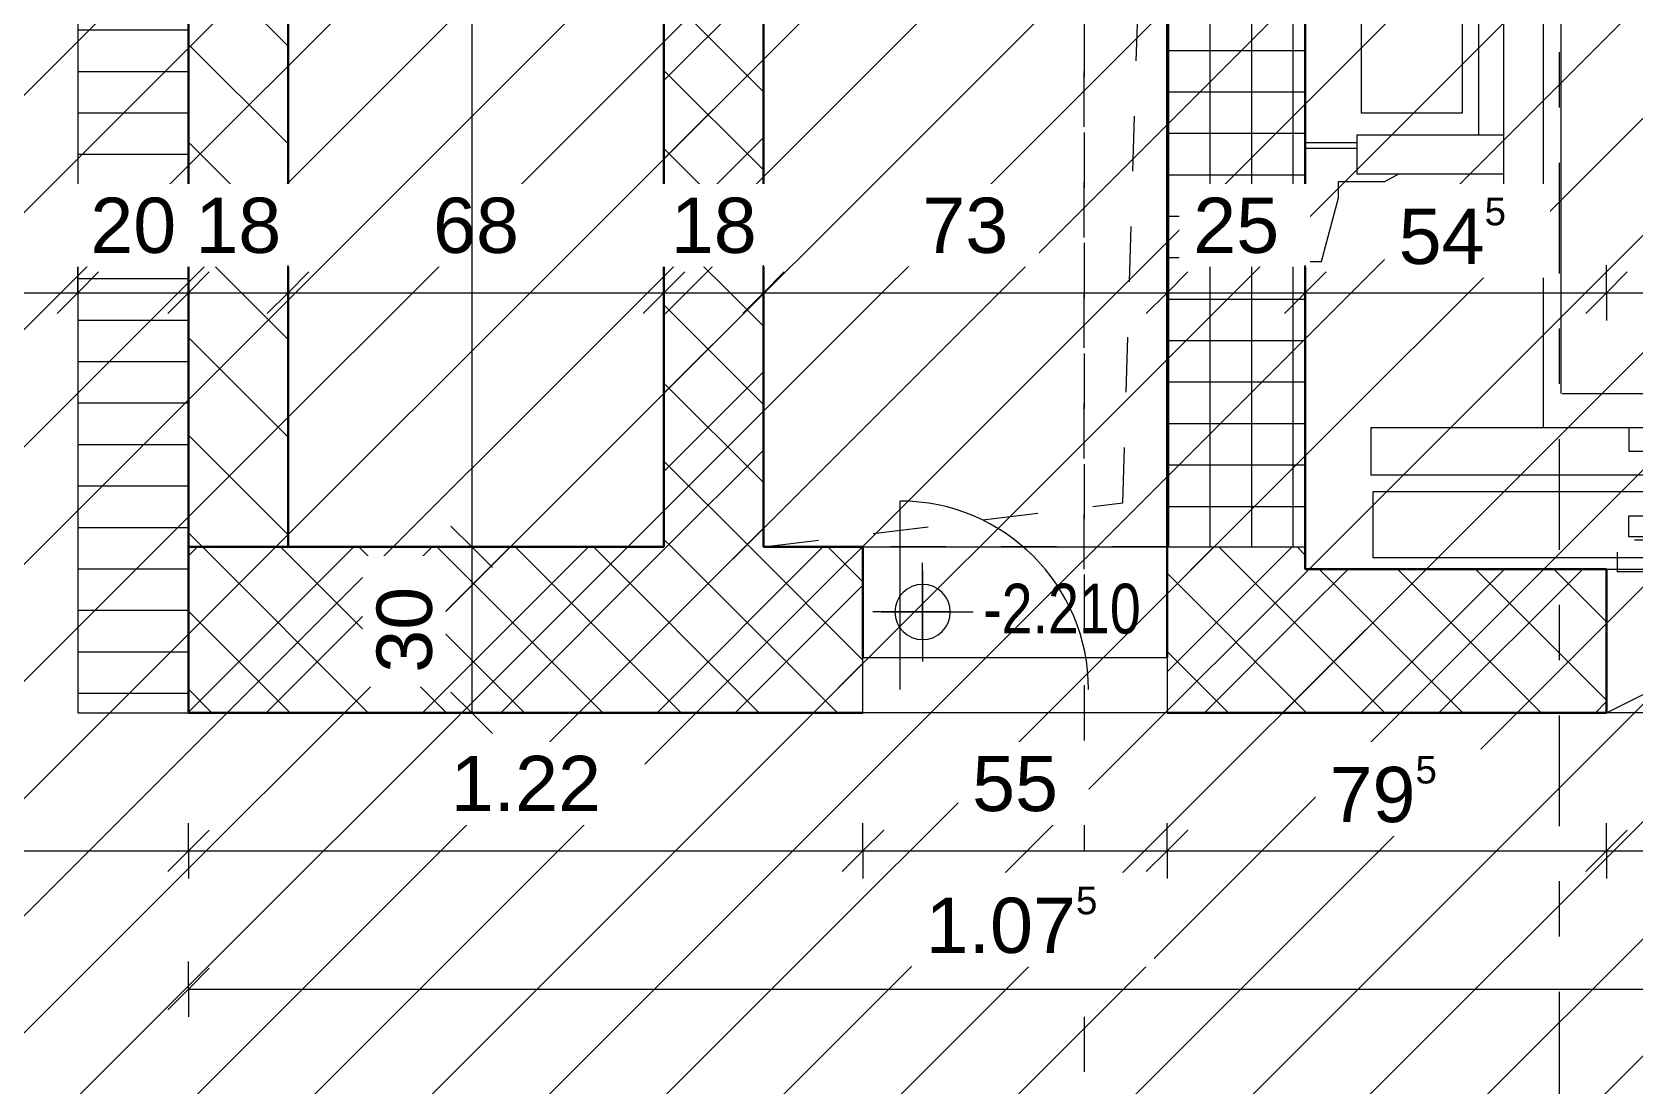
# Model space of a CAD drawing. Header units: metres. Extents: x -86 to 44, y -23 to 39.
# Drawn here: x -10.981 to -8.082, y 7.576 to 9.483 of the extents above; entities that cross this region are included whole.
import ezdxf

# ---------------------------------------------------------------- set-up
doc = ezdxf.new("R2010")
doc.units = ezdxf.units.M
for name, pattern in [('_Rasterlinie_', [0.375, 0.2, -0.05, 0.075, -0.05]), ('_Verdeckte Linien_', [0.15, 0.1, -0.05]), ('Strichpunkt - Fein', [0.2, 0.1, -0.05, 0, -0.05])]:
    doc.linetypes.add(name, pattern=pattern)
for name, color, linetype, lineweight in [('A-____-____-DIMS', 7, 'Continuous', 5), ('A-____-____-DIMS-50', 7, 'Continuous', 5), ('A-DETL-____-HDLN', 7, '_Verdeckte Linien_', 9), ('A-DETL-GENF-OTLN', 7, 'Continuous', 9), ('A-DOOR-____-OTLN', 7, 'Continuous', 9), ('A-FLOR-____-OTLN', 7, 'Continuous', 9), ('A-GENM-____-OTLN', 7, 'Continuous', 9), ('A-WALL-____-MCUT', 7, 'Continuous', 35), ('A-WALL-____-PATT', 7, 'Continuous', 35), ('G-____-____-DIMS', 7, 'Continuous', 5), ('I-WALL-____-OTLN', 7, 'Continuous', 9), ('S-GRID-____-OTLN', 7, 'Continuous', 5)]:
    doc.layers.add(name, color=color, linetype=linetype, lineweight=lineweight)
doc.styles.add('Arial_1', font='arial.ttf', dxfattribs={"height": 0.1})
doc.styles.add('Arial_4', font='arial.ttf', dxfattribs={"width": 0.8, "height": 0.09})
doc.dimstyles.new('Arial_2_00mm_fein', dxfattribs={"dimscale": 0.3048, "dimtxt": 0.102026, "dimasz": 0.246063, "dimexe": 0.164042, "dimexo": 0.0625, "dimgap": 0.123031, "dimtad": 1, "dimdec": 1, "dimlfac": 100, "dimrnd": 0.5, "dimdsep": 46, "dimtxsty": 'Arial_1', "dimblk1": 'OBLIQUE', "dimblk2": 'OBLIQUE', "dimsah": 1, "dimcen": 0.09, "dimazin": 0, "dimtfac": 1, "dimtdec": 4, "dimtix": 1, "dimtmove": 0, "dimatfit": 3, "dimfxl": 0.164042, "dimfxlon": 1, "dimtvp": 1, "dimtfill": 1, "dimtolj": 1, "dimtzin": 0, "dimarcsym": 2})
doc.dimstyles.new('Arial_2_00mm_fein_2', dxfattribs={"dimscale": 0.3048, "dimtxt": 0.102026, "dimasz": 0.246063, "dimexe": 0.164042, "dimexo": 0.0625, "dimgap": 0.123031, "dimtad": 1, "dimrnd": 0.005, "dimzin": 0, "dimdsep": 46, "dimtxsty": 'Arial_1', "dimblk1": 'OBLIQUE', "dimblk2": 'OBLIQUE', "dimsah": 1, "dimcen": 0.09, "dimazin": 0, "dimtfac": 1, "dimtdec": 4, "dimtix": 1, "dimtmove": 0, "dimatfit": 3, "dimfxl": 0.164042, "dimfxlon": 1, "dimtvp": 1, "dimtfill": 1, "dimtolj": 1, "dimtzin": 0, "dimarcsym": 2})
doc.dimstyles.new('SUB_Rohbau_fein', dxfattribs={"dimscale": 0.3048, "dimtxt": 0.102026, "dimasz": 0.246063, "dimexe": 0.164042, "dimexo": 0.0625, "dimgap": 0.123031, "dimtad": 1, "dimdec": 1, "dimlfac": 100, "dimrnd": 0.5, "dimdsep": 46, "dimtxsty": 'Arial_1', "dimblk1": 'OBLIQUE', "dimblk2": 'OBLIQUE', "dimsah": 1, "dimcen": 0.09, "dimazin": 0, "dimtfac": 1, "dimtdec": 4, "dimtix": 1, "dimtmove": 0, "dimatfit": 3, "dimfxl": 0.164042, "dimfxlon": 1, "dimtvp": 1, "dimtfill": 1, "dimtolj": 1, "dimtzin": 0, "dimarcsym": 2})
doc.dimstyles.new('SUB_Rohbau_fein_1', dxfattribs={"dimscale": 0.3048, "dimtxt": 0.102026, "dimasz": 0.246063, "dimexe": 0.164042, "dimexo": 0.0625, "dimgap": 0.123031, "dimtad": 1, "dimrnd": 0.005, "dimzin": 0, "dimdsep": 46, "dimtxsty": 'Arial_1', "dimblk1": 'OBLIQUE', "dimblk2": 'OBLIQUE', "dimsah": 1, "dimcen": 0.09, "dimazin": 0, "dimtfac": 1, "dimtdec": 4, "dimtix": 1, "dimtmove": 0, "dimatfit": 3, "dimfxl": 0.164042, "dimfxlon": 1, "dimtvp": 1, "dimtfill": 1, "dimtolj": 1, "dimtzin": 0, "dimarcsym": 2})
doc.dimstyles.new('SUB_Rohbau_fein_mit_Höhe_2', dxfattribs={"dimscale": 0.3048, "dimtxt": 0.102026, "dimasz": 0.246063, "dimexe": 0.164042, "dimexo": 0.0625, "dimgap": 0.123031, "dimtad": 1, "dimdec": 1, "dimlfac": 100, "dimrnd": 0.5, "dimdsep": 46, "dimtxsty": 'Arial_1', "dimblk1": 'OBLIQUE', "dimblk2": 'OBLIQUE', "dimsah": 1, "dimcen": 0.09, "dimazin": 0, "dimtfac": 1, "dimtdec": 4, "dimtix": 1, "dimtmove": 0, "dimatfit": 3, "dimfxl": 0.164042, "dimfxlon": 1, "dimtvp": 1, "dimtfill": 1, "dimtolj": 1, "dimtzin": 0, "dimarcsym": 2})
pattern_1 = [(45, (0, 0), (-0.0707107, 0.0707107), []), (135, (0, 0), (-0.0707107, -0.0707107), [])]

# ---------------------------------------------------------------- blocks, each defined once
blk = doc.blocks.new('Schindler_5500 - Schindler_5500_E30-43546236--01_UG_OK_FFB_AF')
at = {"layer": 'A-DOOR-____-OTLN'}
for p, q in [((-0.52, -0.13), (0, 0.13)), ((0, 0.13), (0.52, -0.13))]:
    blk.add_line(p, q, dxfattribs=at)
at = {"layer": 'A-GENM-____-OTLN'}
for p, q in [((-0.9465, 2.615), (-0.9465, 2.7005)), ((-0.9465, 2.7005), (0.5352, 2.7005)), ((-0.0228, 2.6624), (-0.0228, 2.6996)), ((0.4649, 2.6996), (0.4649, 2.6624)), ((0.5352, 0.3857), (0.5352, 2.7005)), ((-0.48, 2.6573), (0.0077, 2.6573)), ((-0.48, 2.615), (-0.48, 2.6573)), ((0.4649, 2.6624), (-0.0228, 2.6624)), ((0.0077, 2.6573), (0.0077, 2.615)), ((0.5335, 2.615), (-0.9465, 2.615)), ((-0.6349, 2.615), (-0.6349, 0.3857)), ((-0.452, 2.615), (-0.452, 2.5506)), ((0.4514, 2.5532), (0.4514, 2.615)), ((0.4996, 2.5532), (0.4514, 2.5532)), ((0.4996, 2.5532), (0.4996, 0.45)), ((-0.6027, 2.5506), (-0.452, 2.5506)), ((-0.6027, 2.5506), (-0.6027, 0.4475)), ((-1.0354, 2.3144), (-1.065, 2.3144)), ((-1.0049, 2.1993), (-1.0354, 2.3144)), ((-1.0049, 2.1696), (-1.0049, 2.1993)), ((-0.706, 2.1993), (-0.7839, 2.1993)), ((-0.706, 0.8014), (-0.706, 2.1993)), ((-0.9211, 2.1696), (-1.0049, 2.1696)), ((-0.9719, 2.1552), (-0.9719, 2.085)), ((-0.7069, 2.1552), (-0.9719, 2.1552)), ((-0.9211, 2.1696), (-0.8957, 2.1552)), ((-1.065, 2.1095), (-0.9719, 2.1095)), ((-1.065, 2.0993), (-0.9719, 2.0993)), ((-0.9719, 2.085), (-0.7069, 2.085)), ((-0.7517, 2.085), (-0.7517, 0.9157)), ((-0.7805, 2.0452), (-0.9642, 2.0452)), ((-0.9642, 2.0452), (-0.9642, 0.9555)), ((-0.7805, 0.9555), (-0.7805, 2.0452)), ((0.675, 1.6252), (0.6182, 1.6252)), ((0.6182, 1.6252), (0.6182, 1.3754)), ((0.5987, 1.5448), (0.6182, 1.5448)), ((0.5987, 1.5448), (0.5987, 1.5084)), ((0.5454, 1.5084), (0.5454, 1.4923)), ((0.5987, 1.5084), (0.5454, 1.5084)), ((0.5454, 1.4923), (0.5987, 1.4923)), ((0.5987, 1.4923), (0.5987, 1.4559)), ((0.5987, 1.4559), (0.6182, 1.4559)), ((0.6182, 1.3754), (0.675, 1.3754)), ((-0.9642, 0.9555), (-0.7805, 0.9555)), ((-0.9719, 0.9013), (-1.065, 0.9013)), ((-0.9719, 0.9157), (-0.7069, 0.9157)), ((-0.9719, 0.9157), (-0.9719, 0.8454)), ((-0.9719, 0.8912), (-1.065, 0.8912)), ((-0.9719, 0.8454), (-0.7069, 0.8454)), ((-0.9211, 0.831), (-0.8957, 0.8454)), ((-1.0049, 0.831), (-0.9211, 0.831)), ((-1.0049, 0.8014), (-1.0049, 0.831)), ((-1.0354, 0.6863), (-1.0049, 0.8014)), ((-0.7839, 0.8014), (-0.706, 0.8014)), ((-1.065, 0.6863), (-1.0354, 0.6863)), ((-0.6002, 0.4475), (-0.452, 0.4475)), ((-0.452, 0.4475), (-0.452, 0.384)), ((0.4996, 0.45), (0.4514, 0.45)), ((0.4514, 0.384), (0.4514, 0.45)), ((-0.9465, 0.3857), (-0.9465, 0.3002)), ((0.5335, 0.3857), (-0.9465, 0.3857)), ((-0.48, 0.3857), (-0.48, 0.3434)), ((0.0077, 0.3434), (0.0077, 0.3857)), ((0.5335, 0.3002), (0.5335, 0.3857)), ((-0.48, 0.3434), (0.0077, 0.3434)), ((-0.0228, 0.3383), (-0.0228, 0.301)), ((0.4649, 0.3383), (-0.0228, 0.3383)), ((0.4649, 0.301), (0.4649, 0.3383)), ((-0.9465, 0.3002), (0.5335, 0.3002)), ((-0.9422, 0.2705), (-0.0228, 0.2705)), ((-0.9422, 0.1503), (-0.9422, 0.2705)), ((-0.0228, 0.2705), (0.4649, 0.2705)), ((-0.0228, 0.2316), (-0.0228, 0.2705)), ((0.4649, 0.2705), (0.4649, 0.2316)), ((0.4717, 0.2705), (0.5995, 0.2705)), ((0.4717, 0.2206), (0.4717, 0.2705)), ((0.5995, 0.2705), (0.5995, 0.1503)), ((-0.48, 0.2265), (0.0077, 0.2265)), ((-0.48, 0.1884), (-0.48, 0.2265)), ((0.4649, 0.2316), (-0.0228, 0.2316)), ((0.0077, 0.2265), (0.0077, 0.1884)), ((0.4497, 0.2206), (0.4717, 0.2206)), ((0.4497, 0.1249), (0.4497, 0.2206)), ((0.0077, 0.1884), (-0.48, 0.1884)), ((-0.4503, 0.1825), (-0.4698, 0.1825)), ((-0.4503, 0.1825), (-0.4503, 0.1249)), ((0.5995, 0.1503), (-0.9422, 0.1503)), ((-0.5003, 0.1249), (-0.5003, 0.1605)), ((0.4996, 0.1605), (0.4996, 0.1249)), ((-0.4503, 0.1249), (-0.5003, 0.1249)), ((0.4996, 0.1249), (0.4497, 0.1249))]:
    blk.add_line(p, q, dxfattribs=at)
blk = doc.blocks.new('AM_Deckenöffnung rechteckig - DD-23741963--01_UG_OK_FFB_AF')
at = {"layer": 'A-GENM-____-OTLN', "linetype": '_Verdeckte Linien_'}
for p, q in [((0.365, 1.35), (-0.365, 1.35)), ((-0.365, 1.35), (-0.365, -1.35)), ((0.365, -1.35), (0.365, 1.35)), ((-0.365, -1.35), (0.365, -1.35))]:
    blk.add_line(p, q, dxfattribs=at)
blk = doc.blocks.new('AM_BD_DD_Symbol - DD-23741974--01_UG_OK_FFB_AF')
at = {"layer": 'A-DETL-GENF-OTLN', "linetype": 'Strichpunkt - Fein'}
for p, q in [((0, 2.7), (0.73, 2.7)), ((0, 2.7), (0, 0)), ((0.65, 0.08), (0.73, 2.7)), ((0.73, 2.7), (0.73, 0)), ((0, 0), (0.65, 0.08)), ((0.73, 0), (0, 0))]:
    blk.add_line(p, q, dxfattribs=at)
blk = doc.blocks.new('SO_Entrauchungsklappe - Entrauchungsklappe_550x1075-41972989--01_UG_OK_FFB_AF')
at = {"layer": 'A-DOOR-____-OTLN'}
for p, q in [((-0.083, -0.108), (-0.083, 0.233)), ((-0.15, -0.15), (-0.15, -0.05)), ((-0.15, -0.05), (0.4, -0.05)), ((0.4, -0.05), (0.4, -0.15)), ((0.4, -0.15), (-0.15, -0.15))]:
    blk.add_line(p, q, dxfattribs=at)
blk.add_arc((-0.083, -0.108), 0.341, 360, 90, dxfattribs=at)
blk = doc.blocks.new('DIMBLOCK643--01_UG_OK_FFB_AF')
at = {"layer": 'A-____-____-DIMS-50'}
for p, q in [((-12.308, 8.0016), (-12.308, 8.0516)), ((-12.308, 8.0016), (-12.2705, 8.0391)), ((-10.698, 8.0016), (-10.698, 8.0516)), ((-10.698, 8.0016), (-10.6605, 8.0391)), ((-12.308, 8.0016), (-12.3455, 7.9641)), ((-12.308, 8.0016), (-10.698, 8.0016)), ((-12.308, 8.0016), (-12.308, 7.9516)), ((-10.698, 8.0016), (-10.7355, 7.9641)), ((-10.698, 8.0016), (-10.698, 7.9516))]:
    blk.add_line(p, q, dxfattribs=at)
at = {"layer": 'A-____-____-DIMS-50', "color": 0, "insert": (-11.6387, 8.1736), "char_height": 0.1, "width": 0.325653, "attachment_point": 1, "line_spacing_factor": 0.941778, "style": 'Arial_1', "bg_fill": 3, "box_fill_scale": 1.25, "bg_fill_color": 256, "bg_fill_true_color": 13158600, "bg_fill_transparency": 0}
blk.add_mtext('1.61', dxfattribs=at)
blk = doc.blocks.new('_Oblique')
at = {"color": 0, "linetype": 'ByBlock', "lineweight": -2}
blk.add_line((-0.5, -0.5), (0.5, 0.5), dxfattribs=at)
blk = doc.blocks.new('DIMBLOCK644--01_UG_OK_FFB_AF')
at = {"layer": 'A-____-____-DIMS-50'}
for p, q in [((-10.698, 8.0016), (-10.698, 8.0516)), ((-10.698, 8.0016), (-10.6605, 8.0391)), ((-9.478, 8.0016), (-9.478, 8.0516)), ((-9.478, 8.0016), (-9.4405, 8.0391)), ((-10.698, 8.0016), (-10.7355, 7.9641)), ((-10.698, 8.0016), (-9.478, 8.0016)), ((-10.698, 8.0016), (-10.698, 7.9516)), ((-9.478, 8.0016), (-9.5155, 7.9641)), ((-9.478, 8.0016), (-9.478, 7.9516))]:
    blk.add_line(p, q, dxfattribs=at)
at = {"layer": 'A-____-____-DIMS-50', "color": 0, "insert": (-10.2237, 8.1736), "char_height": 0.1, "width": 0.325653, "attachment_point": 1, "line_spacing_factor": 0.941778, "style": 'Arial_1', "bg_fill": 3, "box_fill_scale": 1.25, "bg_fill_color": 256, "bg_fill_true_color": 13158600, "bg_fill_transparency": 0}
blk.add_mtext('1.22', dxfattribs=at)
blk = doc.blocks.new('DIMBLOCK645--01_UG_OK_FFB_AF')
at = {"layer": 'A-____-____-DIMS-50'}
for p, q in [((-9.478, 8.0016), (-9.478, 8.0516)), ((-9.478, 8.0016), (-9.4405, 8.0391)), ((-8.928, 8.0016), (-8.928, 8.0516)), ((-8.928, 8.0016), (-8.8905, 8.0391)), ((-9.478, 8.0016), (-9.5155, 7.9641)), ((-9.478, 8.0016), (-8.928, 8.0016)), ((-9.478, 8.0016), (-9.478, 7.9516)), ((-8.928, 8.0016), (-8.9655, 7.9641)), ((-8.928, 8.0016), (-8.928, 7.9516))]:
    blk.add_line(p, q, dxfattribs=at)
at = {"layer": 'A-____-____-DIMS-50', "color": 0, "insert": (-9.2806, 8.1736), "char_height": 0.1, "width": 0.186088, "attachment_point": 1, "line_spacing_factor": 0.941778, "style": 'Arial_1', "bg_fill": 3, "box_fill_scale": 1.25, "bg_fill_color": 256, "bg_fill_true_color": 13158600, "bg_fill_transparency": 0}
blk.add_mtext('55', dxfattribs=at)
blk = doc.blocks.new('DIMBLOCK646--01_UG_OK_FFB_AF')
at = {"layer": 'A-____-____-DIMS-50'}
for p, q in [((-8.928, 8.0016), (-8.928, 8.0516)), ((-8.928, 8.0016), (-8.8905, 8.0391)), ((-8.133, 8.0016), (-8.133, 8.0516)), ((-8.133, 8.0016), (-8.0955, 8.0391)), ((-8.928, 8.0016), (-8.9655, 7.9641)), ((-8.928, 8.0016), (-8.133, 8.0016)), ((-8.928, 8.0016), (-8.928, 7.9516)), ((-8.133, 8.0016), (-8.1705, 7.9641)), ((-8.133, 8.0016), (-8.133, 7.9516))]:
    blk.add_line(p, q, dxfattribs=at)
at = {"layer": 'A-____-____-DIMS-50', "color": 0, "insert": (-8.6341, 8.1736), "char_height": 0.1, "width": 0.248525, "attachment_point": 1, "line_spacing_factor": 0.941778, "style": 'Arial_1', "bg_fill": 3, "box_fill_scale": 1.25, "bg_fill_color": 256, "bg_fill_true_color": 13158600, "bg_fill_transparency": 0}
blk.add_mtext('79\\A2\\H0.5x;\\S5^  ;\\H2x;', dxfattribs=at)
blk = doc.blocks.new('DIMBLOCK647--01_UG_OK_FFB_AF')
at = {"layer": 'A-____-____-DIMS-50'}
for p, q in [((-8.133, 8.0016), (-8.133, 8.0516)), ((-8.133, 8.0016), (-8.0955, 8.0391)), ((-7.093, 8.0016), (-7.093, 8.0516)), ((-7.093, 8.0016), (-7.0555, 8.0391)), ((-8.133, 8.0016), (-8.1705, 7.9641)), ((-8.133, 8.0016), (-7.093, 8.0016)), ((-8.133, 8.0016), (-8.133, 7.9516)), ((-7.093, 8.0016), (-7.1305, 7.9641)), ((-7.093, 8.0016), (-7.093, 7.9516))]:
    blk.add_line(p, q, dxfattribs=at)
at = {"layer": 'A-____-____-DIMS-50', "color": 0, "insert": (-7.7487, 8.1736), "char_height": 0.1, "width": 0.325653, "attachment_point": 1, "line_spacing_factor": 0.941778, "style": 'Arial_1', "bg_fill": 3, "box_fill_scale": 1.25, "bg_fill_color": 256, "bg_fill_true_color": 13158600, "bg_fill_transparency": 0}
blk.add_mtext('1.04', dxfattribs=at)
blk = doc.blocks.new('DIMBLOCK651--01_UG_OK_FFB_AF')
at = {"layer": 'A-____-____-DIMS-50'}
for p, q in [((-10.698, 7.7516), (-10.698, 7.8016)), ((-4.128, 7.7516), (-4.128, 7.8016)), ((-10.698, 7.7516), (-10.6605, 7.7891)), ((-4.128, 7.7516), (-4.0905, 7.7891)), ((-10.698, 7.7516), (-10.7355, 7.7141)), ((-10.698, 7.7516), (-4.128, 7.7516)), ((-10.698, 7.7516), (-10.698, 7.7016)), ((-4.128, 7.7516), (-4.1655, 7.7141)), ((-4.128, 7.7516), (-4.128, 7.7016))]:
    blk.add_line(p, q, dxfattribs=at)
at = {"layer": 'A-____-____-DIMS-50', "color": 0, "insert": (-7.5487, 7.9236), "char_height": 0.1, "width": 0.325653, "attachment_point": 1, "line_spacing_factor": 0.941778, "style": 'Arial_1', "bg_fill": 3, "box_fill_scale": 1.25, "bg_fill_color": 256, "bg_fill_true_color": 13158600, "bg_fill_transparency": 0}
blk.add_mtext('6.57', dxfattribs=at)
blk = doc.blocks.new('DIMBLOCK657--01_UG_OK_FFB_AF')
at = {"layer": 'A-____-____-DIMS-50'}
for p, q in [((-12.308, 9.0116), (-12.308, 9.0616)), ((-12.308, 9.0116), (-12.2705, 9.0491)), ((-10.898, 9.0116), (-10.898, 9.0616)), ((-10.898, 9.0116), (-10.8605, 9.0491)), ((-12.308, 9.0116), (-12.3455, 8.9741)), ((-12.308, 9.0116), (-10.898, 9.0116)), ((-12.308, 9.0116), (-12.308, 8.9616)), ((-10.898, 9.0116), (-10.9355, 8.9741)), ((-10.898, 9.0116), (-10.898, 8.9616))]:
    blk.add_line(p, q, dxfattribs=at)
at = {"layer": 'A-____-____-DIMS-50', "color": 0, "insert": (-11.7387, 9.1836), "char_height": 0.1, "width": 0.325653, "attachment_point": 1, "line_spacing_factor": 0.941778, "style": 'Arial_1', "bg_fill": 3, "box_fill_scale": 1.25, "bg_fill_color": 256, "bg_fill_true_color": 13158600, "bg_fill_transparency": 0}
blk.add_mtext('1.41', dxfattribs=at)
blk = doc.blocks.new('DIMBLOCK658--01_UG_OK_FFB_AF')
at = {"layer": 'A-____-____-DIMS-50'}
for p, q in [((-10.898, 9.0116), (-10.898, 9.0616)), ((-10.898, 9.0116), (-10.8605, 9.0491)), ((-10.698, 9.0116), (-10.698, 9.0616)), ((-10.698, 9.0116), (-10.6605, 9.0491)), ((-10.898, 9.0116), (-10.9355, 8.9741)), ((-10.898, 9.0116), (-10.698, 9.0116)), ((-10.898, 9.0116), (-10.898, 8.9616)), ((-10.698, 9.0116), (-10.7355, 8.9741)), ((-10.698, 9.0116), (-10.698, 8.9616))]:
    blk.add_line(p, q, dxfattribs=at)
at = {"layer": 'A-____-____-DIMS-50', "color": 0, "insert": (-10.8756, 9.1836), "char_height": 0.1, "width": 0.186088, "attachment_point": 1, "line_spacing_factor": 0.941778, "style": 'Arial_1', "bg_fill": 3, "box_fill_scale": 1.25, "bg_fill_color": 256, "bg_fill_true_color": 13158600, "bg_fill_transparency": 0}
blk.add_mtext('20', dxfattribs=at)
blk = doc.blocks.new('DIMBLOCK659--01_UG_OK_FFB_AF')
at = {"layer": 'A-____-____-DIMS-50'}
for p, q in [((-10.698, 9.0116), (-10.698, 9.0616)), ((-10.698, 9.0116), (-10.6605, 9.0491)), ((-10.518, 9.0116), (-10.518, 9.0616)), ((-10.518, 9.0116), (-10.4805, 9.0491)), ((-10.698, 9.0116), (-10.7355, 8.9741)), ((-10.698, 9.0116), (-10.518, 9.0116)), ((-10.698, 9.0116), (-10.698, 8.9616)), ((-10.518, 9.0116), (-10.5555, 8.9741)), ((-10.518, 9.0116), (-10.518, 8.9616))]:
    blk.add_line(p, q, dxfattribs=at)
at = {"layer": 'A-____-____-DIMS-50', "color": 0, "insert": (-10.6856, 9.1836), "char_height": 0.1, "width": 0.186088, "attachment_point": 1, "line_spacing_factor": 0.941778, "style": 'Arial_1', "bg_fill": 3, "box_fill_scale": 1.25, "bg_fill_color": 256, "bg_fill_true_color": 13158600, "bg_fill_transparency": 0}
blk.add_mtext('18', dxfattribs=at)
blk = doc.blocks.new('DIMBLOCK673--01_UG_OK_FFB_AF')
at = {"layer": 'A-____-____-DIMS-50'}
for p, q in [((-10.518, 9.0116), (-10.518, 9.0616)), ((-10.518, 9.0116), (-10.4805, 9.0491)), ((-9.838, 9.0116), (-9.838, 9.0616)), ((-9.838, 9.0116), (-9.8005, 9.0491)), ((-10.518, 9.0116), (-10.5555, 8.9741)), ((-10.518, 9.0116), (-9.838, 9.0116)), ((-10.518, 9.0116), (-10.518, 8.9616)), ((-9.838, 9.0116), (-9.8755, 8.9741)), ((-9.838, 9.0116), (-9.838, 8.9616))]:
    blk.add_line(p, q, dxfattribs=at)
at = {"layer": 'A-____-____-DIMS-50', "color": 0, "insert": (-10.2556, 9.1836), "char_height": 0.1, "width": 0.186088, "attachment_point": 1, "line_spacing_factor": 0.941778, "style": 'Arial_1', "bg_fill": 3, "box_fill_scale": 1.25, "bg_fill_color": 256, "bg_fill_true_color": 13158600, "bg_fill_transparency": 0}
blk.add_mtext('68', dxfattribs=at)
blk = doc.blocks.new('DIMBLOCK674--01_UG_OK_FFB_AF')
at = {"layer": 'A-____-____-DIMS-50'}
for p, q in [((-9.838, 9.0116), (-9.838, 9.0616)), ((-9.838, 9.0116), (-9.8005, 9.0491)), ((-9.658, 9.0116), (-9.658, 9.0616)), ((-9.658, 9.0116), (-9.6205, 9.0491)), ((-9.838, 9.0116), (-9.8755, 8.9741)), ((-9.838, 9.0116), (-9.658, 9.0116)), ((-9.838, 9.0116), (-9.838, 8.9616)), ((-9.658, 9.0116), (-9.6955, 8.9741)), ((-9.658, 9.0116), (-9.658, 8.9616))]:
    blk.add_line(p, q, dxfattribs=at)
at = {"layer": 'A-____-____-DIMS-50', "color": 0, "insert": (-9.8256, 9.1836), "char_height": 0.1, "width": 0.186088, "attachment_point": 1, "line_spacing_factor": 0.941778, "style": 'Arial_1', "bg_fill": 3, "box_fill_scale": 1.25, "bg_fill_color": 256, "bg_fill_true_color": 13158600, "bg_fill_transparency": 0}
blk.add_mtext('18', dxfattribs=at)
blk = doc.blocks.new('DIMBLOCK675--01_UG_OK_FFB_AF')
at = {"layer": 'A-____-____-DIMS-50'}
for p, q in [((-9.658, 9.0116), (-9.658, 9.0616)), ((-9.658, 9.0116), (-9.6205, 9.0491)), ((-8.928, 9.0116), (-8.928, 9.0616)), ((-8.928, 9.0116), (-8.8905, 9.0491)), ((-9.658, 9.0116), (-9.6955, 8.9741)), ((-9.658, 9.0116), (-8.928, 9.0116)), ((-9.658, 9.0116), (-9.658, 8.9616)), ((-8.928, 9.0116), (-8.9655, 8.9741)), ((-8.928, 9.0116), (-8.928, 8.9616))]:
    blk.add_line(p, q, dxfattribs=at)
at = {"layer": 'A-____-____-DIMS-50', "color": 0, "insert": (-9.3706, 9.1836), "char_height": 0.1, "width": 0.186088, "attachment_point": 1, "line_spacing_factor": 0.941778, "style": 'Arial_1', "bg_fill": 3, "box_fill_scale": 1.25, "bg_fill_color": 256, "bg_fill_true_color": 13158600, "bg_fill_transparency": 0}
blk.add_mtext('73', dxfattribs=at)
blk = doc.blocks.new('DIMBLOCK676--01_UG_OK_FFB_AF')
at = {"layer": 'A-____-____-DIMS-50'}
for p, q in [((-8.928, 9.0116), (-8.928, 9.0616)), ((-8.928, 9.0116), (-8.8905, 9.0491)), ((-8.678, 9.0116), (-8.678, 9.0616)), ((-8.678, 9.0116), (-8.6405, 9.0491)), ((-8.928, 9.0116), (-8.9655, 8.9741)), ((-8.928, 9.0116), (-8.678, 9.0116)), ((-8.928, 9.0116), (-8.928, 8.9616)), ((-8.678, 9.0116), (-8.7155, 8.9741)), ((-8.678, 9.0116), (-8.678, 8.9616))]:
    blk.add_line(p, q, dxfattribs=at)
at = {"layer": 'A-____-____-DIMS-50', "color": 0, "insert": (-8.8806, 9.1836), "char_height": 0.1, "width": 0.186088, "attachment_point": 1, "line_spacing_factor": 0.941778, "style": 'Arial_1', "bg_fill": 3, "box_fill_scale": 1.25, "bg_fill_color": 256, "bg_fill_true_color": 13158600, "bg_fill_transparency": 0}
blk.add_mtext('25', dxfattribs=at)
blk = doc.blocks.new('DIMBLOCK677--01_UG_OK_FFB_AF')
at = {"layer": 'A-____-____-DIMS-50'}
for p, q in [((-8.678, 9.0116), (-8.678, 9.0616)), ((-8.678, 9.0116), (-8.6405, 9.0491)), ((-8.133, 9.0116), (-8.133, 9.0616)), ((-8.133, 9.0116), (-8.0955, 9.0491)), ((-8.678, 9.0116), (-8.7155, 8.9741)), ((-8.678, 9.0116), (-8.133, 9.0116)), ((-8.678, 9.0116), (-8.678, 8.9616)), ((-8.133, 9.0116), (-8.1705, 8.9741)), ((-8.133, 9.0116), (-8.133, 8.9616))]:
    blk.add_line(p, q, dxfattribs=at)
at = {"layer": 'A-____-____-DIMS-50', "color": 0, "insert": (-8.5091, 9.1836), "char_height": 0.1, "width": 0.248525, "attachment_point": 1, "line_spacing_factor": 0.941778, "style": 'Arial_1', "bg_fill": 3, "box_fill_scale": 1.25, "bg_fill_color": 256, "bg_fill_true_color": 13158600, "bg_fill_transparency": 0}
blk.add_mtext('54\\A2\\H0.5x;\\S5^  ;\\H2x;', dxfattribs=at)
blk = doc.blocks.new('DIMBLOCK678--01_UG_OK_FFB_AF')
at = {"layer": 'A-____-____-DIMS-50'}
for p, q in [((-8.133, 9.0116), (-8.133, 9.0616)), ((-8.133, 9.0116), (-8.0955, 9.0491)), ((-7.093, 9.0116), (-7.093, 9.0616)), ((-7.093, 9.0116), (-7.0555, 9.0491)), ((-8.133, 9.0116), (-8.1705, 8.9741)), ((-8.133, 9.0116), (-7.093, 9.0116)), ((-8.133, 9.0116), (-8.133, 8.9616)), ((-7.093, 9.0116), (-7.1305, 8.9741)), ((-7.093, 9.0116), (-7.093, 8.9616))]:
    blk.add_line(p, q, dxfattribs=at)
at = {"layer": 'A-____-____-DIMS-50', "color": 0, "char_height": 0.1, "width": 0.325653, "attachment_point": 1, "line_spacing_factor": 0.941778, "style": 'Arial_1', "bg_fill": 3, "box_fill_scale": 1.25, "bg_fill_color": 256, "bg_fill_true_color": 13158600, "bg_fill_transparency": 0}
for s, insert in [('1.04', (-7.7487, 9.1836)), ('2.17', (-7.7487, 8.9469))]:
    blk.add_mtext(s, dxfattribs=dict(at, insert=insert))
blk = doc.blocks.new('DIMBLOCK695--01_UG_OK_FFB_AF')
at = {"layer": 'A-____-____-DIMS-50'}
for p, q in [((-10.1857, 11.2516), (-10.2232, 11.2891)), ((-10.1857, 11.2516), (-10.2357, 11.2516)), ((-10.1857, 11.2516), (-10.1857, 8.5516)), ((-10.1857, 11.2516), (-10.1482, 11.2141)), ((-10.1857, 11.2516), (-10.1357, 11.2516)), ((-10.1857, 8.5516), (-10.2232, 8.5891)), ((-10.1857, 8.5516), (-10.2357, 8.5516)), ((-10.1857, 8.5516), (-10.1482, 8.5141)), ((-10.1857, 8.5516), (-10.1357, 8.5516))]:
    blk.add_line(p, q, dxfattribs=at)
at = {"layer": 'A-____-____-DIMS-50', "color": 0, "insert": (-10.3578, 9.7659), "char_height": 0.1, "width": 0.325653, "attachment_point": 1, "rotation": 90, "line_spacing_factor": 0.941778, "style": 'Arial_1', "bg_fill": 3, "box_fill_scale": 1.25, "bg_fill_color": 256, "bg_fill_true_color": 13158600, "bg_fill_transparency": 0}
blk.add_mtext('2.70', dxfattribs=at)
blk = doc.blocks.new('DIMBLOCK696--01_UG_OK_FFB_AF')
at = {"layer": 'A-____-____-DIMS-50'}
for p, q in [((-10.1857, 8.5516), (-10.2232, 8.5891)), ((-10.1857, 8.5516), (-10.2357, 8.5516)), ((-10.1857, 8.5516), (-10.1857, 8.2516)), ((-10.1857, 8.5516), (-10.1482, 8.5141)), ((-10.1857, 8.5516), (-10.1357, 8.5516)), ((-10.1857, 8.2516), (-10.2232, 8.2891)), ((-10.1857, 8.2516), (-10.2357, 8.2516)), ((-10.1857, 8.2516), (-10.1482, 8.2141)), ((-10.1857, 8.2516), (-10.1357, 8.2516))]:
    blk.add_line(p, q, dxfattribs=at)
at = {"layer": 'A-____-____-DIMS-50', "color": 0, "insert": (-10.3578, 8.324), "char_height": 0.1, "width": 0.186088, "attachment_point": 1, "rotation": 90, "line_spacing_factor": 0.941778, "style": 'Arial_1', "bg_fill": 3, "box_fill_scale": 1.25, "bg_fill_color": 256, "bg_fill_true_color": 13158600, "bg_fill_transparency": 0}
blk.add_mtext('30', dxfattribs=at)
blk = doc.blocks.new('DIMBLOCK1382--01_UG_OK_FFB_AF')
at = {"layer": 'A-____-____-DIMS-50'}
for p, q in [((-9.478, 8.0016), (-9.478, 8.0516)), ((-9.478, 8.0016), (-9.4405, 8.0391)), ((-8.928, 8.0016), (-8.928, 8.0516)), ((-8.928, 8.0016), (-8.8905, 8.0391)), ((-9.478, 8.0016), (-9.5155, 7.9641)), ((-9.478, 8.0016), (-8.928, 8.0016)), ((-9.478, 8.0016), (-9.478, 7.9516)), ((-8.928, 8.0016), (-8.9655, 7.9641)), ((-8.928, 8.0016), (-8.928, 7.9516))]:
    blk.add_line(p, q, dxfattribs=at)
at = {"layer": 'A-____-____-DIMS-50', "color": 0, "insert": (-9.2806, 8.1736), "char_height": 0.1, "width": 0.186088, "attachment_point": 1, "line_spacing_factor": 0.941778, "style": 'Arial_1', "bg_fill": 3, "box_fill_scale": 1.25, "bg_fill_color": 256, "bg_fill_true_color": 13158600, "bg_fill_transparency": 0}
blk.add_mtext('55', dxfattribs=at)
at = {"layer": 'A-____-____-DIMS-50', "color": 0, "insert": (-9.3647, 7.9369), "char_height": 0.1, "width": 0.388091, "attachment_point": 1, "line_spacing_factor": 0.941778, "style": 'Arial_1', "bg_fill": 3, "box_fill_scale": 1.25, "bg_fill_color": 256, "bg_fill_true_color": 13158600, "bg_fill_transparency": 0}
blk.add_mtext('1.07\\A2\\H0.5x;\\S5^  ;\\H2x;', dxfattribs=at)
blk = doc.blocks.new('Höhenkoten - Kreuz leer-8422377--01_UG_OK_FFB_AF')
at = {"layer": 'G-____-____-DIMS'}
for p, q in [((0, 0.0024), (0, 0.003182)), ((0, 0.0029), (0, -0.0001)), ((0, 0.0024), (0, 0.0014)), ((0, 0.0014), (0, 0.0024)), ((-0.001, 0.0014), (-0.0018, 0.0014)), ((-0.0015, 0.0014), (0.0015, 0.0014)), ((0, 0.0014), (-0.001, 0.0014)), ((-0.001, 0.0014), (0, 0.0014)), ((0, 0.0004), (0, 0.0014)), ((0, 0.0014), (0.001, 0.0014)), ((0.001, 0.0014), (0, 0.0014)), ((0, 0.0014), (0, 0.0004)), ((0.001, 0.0014), (0.001826, 0.0014)), ((0, 0.0004), (0, -0.000388))]:
    blk.add_line(p, q, dxfattribs=at)
for start, end in [(360, 180), (90, 180), (360, 90), (180, 270), (180, 360), (270, 360)]:
    blk.add_arc((0, 0.0014), 0.001, start, end, dxfattribs=at)

msp = doc.modelspace()

# ---------------------------------------------------------------- hatches: boundary and pattern name
at = {"layer": 'A-DETL-GENF-OTLN', "true_color": 0xff00ff}
h = msp.add_hatch(dxfattribs=at)
h.set_pattern_fill('FP_44', color=6, style=0, pattern_type=2)
h.set_pattern_definition([(45, (0, 0), (-0.106066, 0.106066), [])])
h.paths.add_polyline_path([(-3.728, 1.4516), (-2.728, 1.4516), (-2.728, 6.8016), (4.502, 6.8016), (4.502, 12.6516), (-13.983, 12.6516), (-13.983, 1.4516), (-3.7906, 1.4516)])
h.paths.add_polyline_path([(-9.728, 2.8516), (-9.728, 4.7016), (-9.278, 4.7016), (-9.648, 4.6216), (-9.7268, 2.8782)])
h.paths.add_polyline_path([(-12.983, 4.7016), (-12.983, 4.7016), (-12.983, 5.1158)])
h.paths.add_polyline_path([(-4.768, 9.9916), (-4.768, 11.2516), (-4.128, 11.2516), (-4.688, 11.1716), (-4.7341, 10.4916)])
at = {"layer": 'A-WALL-____-PATT', "lineweight": 9, "true_color": 0x787878}
h = msp.add_hatch(dxfattribs=at)
h.set_pattern_fill('FP_21', color=8, angle=270, style=0, pattern_type=2)
h.set_pattern_definition([(180, (-10.698, 12.337), (1e-16, -0.075), [])])
h.paths.add_polyline_path([(-10.898, 8.2516), (-10.698, 8.2516), (-10.698, 16.4216), (-10.898, 16.4216), (-10.898, 9.8946)])
h = msp.add_hatch(dxfattribs=at)
h.set_pattern_fill('FP_3', color=8, style=0, pattern_type=2)
h.set_pattern_definition([(315, (0, 0), (0.0883883, 0.0883883), [])])
h.paths.add_polyline_path([(-10.698, 8.5516), (-10.518, 8.5516), (-10.518, 11.2516), (-10.698, 11.2516), (-10.698, 9.8946)])
at = {"layer": 'A-WALL-____-PATT', "lineweight": 9}
h = msp.add_hatch(dxfattribs=at)
h.set_pattern_fill('FP_1', color=256, style=0, pattern_type=2)
h.set_pattern_definition(pattern_1)
h.paths.add_polyline_path([(-9.838, 8.5516), (-9.658, 8.5516), (-9.658, 11.2516), (-9.838, 11.2516), (-9.838, 9.6136)])
h = msp.add_hatch(dxfattribs=at)
h.set_pattern_fill('FP_2', color=256, style=0, pattern_type=2)
h.set_pattern_definition([(0, (0, 0), (0, 0.075), []), (90, (0, 0), (-0.075, 5e-18), [])])
h.paths.add_polyline_path([(-8.8484, 8.5516), (-8.678, 8.5516), (-8.678, 11.2516), (-8.928, 11.2516), (-8.928, 8.5516)])
h = msp.add_hatch(dxfattribs=at)
h.set_pattern_fill('FP_1', color=256, style=0, pattern_type=2)
h.set_pattern_definition(pattern_1)
h.paths.add_polyline_path([(-8.8609, 8.2516), (-8.678, 8.2516), (-8.678, 8.5516), (-8.928, 8.5516), (-8.928, 8.2516)])
h.paths.add_polyline_path([(-10.583, 8.2516), (-9.478, 8.2516), (-9.478, 8.5516), (-10.698, 8.5516), (-10.698, 8.2516)])
h = msp.add_hatch(dxfattribs=at)
h.set_pattern_fill('FP_1', color=256, style=0, pattern_type=2)
h.set_pattern_definition(pattern_1)
h.paths.add_polyline_path([(-5.018, 8.2516), (-5.018, 8.5116), (-5.563, 8.5116), (-5.563, 8.2516), (-5.3087, 8.2516)])
h.paths.add_polyline_path([(-8.133, 8.2516), (-8.133, 8.5116), (-8.678, 8.5116), (-8.678, 8.2516)])
h.paths.add_polyline_path([(-6.758, 8.2516), (-6.603, 8.2516), (-6.603, 8.5116), (-7.093, 8.5116), (-7.093, 8.2516), (-6.8253, 8.2516)])

# ---------------------------------------------------------------- linework, layer by layer
at = {"layer": 'A-DETL-____-HDLN'}
for p, q in [((-9.078, 8.5116), (-9.078, 12.3016)), ((-9.078, 12.3016), (-9.078, 7.5866))]:
    msp.add_line(p, q, dxfattribs=at)
at = {"layer": 'A-FLOR-____-OTLN'}
for p, q in [((-8.133, 8.5116), (-7.093, 8.5116)), ((-7.093, 8.2516), (-8.133, 8.2516))]:
    msp.add_line(p, q, dxfattribs=at)
at = {"layer": 'A-WALL-____-MCUT', "lineweight": 9}
for p, q in [((-10.898, 16.4216), (-10.898, 8.2516)), ((-8.928, 8.5516), (-8.678, 8.5516)), ((-10.898, 8.2516), (-10.698, 8.2516))]:
    msp.add_line(p, q, dxfattribs=at)
at = {"layer": 'A-WALL-____-MCUT'}
for p, q in [((-10.698, 16.4116), (-10.698, 8.2516)), ((-10.518, 8.5516), (-10.518, 11.2516)), ((-9.838, 11.2516), (-9.838, 8.5516)), ((-9.658, 8.5516), (-9.658, 11.2516)), ((-8.928, 11.2516), (-8.928, 8.3516)), ((-8.678, 8.5116), (-8.678, 11.2516)), ((-9.838, 8.5516), (-10.698, 8.5516)), ((-9.478, 8.5516), (-9.658, 8.5516)), ((-9.478, 8.3516), (-9.478, 8.5516)), ((-8.133, 8.5116), (-8.678, 8.5116)), ((-8.133, 8.2516), (-8.133, 8.5116)), ((-10.698, 8.2516), (-9.478, 8.2516)), ((-8.928, 8.2516), (-8.133, 8.2516))]:
    msp.add_line(p, q, dxfattribs=at)
at = {"layer": 'I-WALL-____-OTLN'}
msp.add_line((-9.478, 8.5516), (-8.928, 8.5516), dxfattribs=at)
at = {"layer": 'S-GRID-____-OTLN', "color": 8, "linetype": '_Rasterlinie_', "true_color": 0x808080}
msp.add_line((-8.218, -3.9534), (-8.218, 34.9016), dxfattribs=at)

# ---------------------------------------------------------------- block references
at = {"layer": 'A-DOOR-____-OTLN'}
for name, p in [('Schindler_5500 - Schindler_5500_E30-43546236--01_UG_OK_FFB_AF', (-7.613, 8.3816)), ('SO_Entrauchungsklappe - Entrauchungsklappe_550x1075-41972989--01_UG_OK_FFB_AF', (-9.328, 8.4016))]:
    msp.add_blockref(name, p, dxfattribs=at)
at = {"layer": 'A-GENM-____-OTLN', "linetype": '_Verdeckte Linien_'}
msp.add_blockref('AM_Deckenöffnung rechteckig - DD-23741963--01_UG_OK_FFB_AF', (-9.293, 9.9016), dxfattribs=at)
at = {"layer": 'A-GENM-____-OTLN'}
msp.add_blockref('AM_BD_DD_Symbol - DD-23741974--01_UG_OK_FFB_AF', (-9.658, 8.5516), dxfattribs=at)
at = {"layer": 'G-____-____-DIMS', "xscale": 49.99999999999998, "yscale": 49.99999999999998, "zscale": 49.99999999999998}
msp.add_blockref('Höhenkoten - Kreuz leer-8422377--01_UG_OK_FFB_AF', (-9.3702, 8.3639), dxfattribs=at)

# ---------------------------------------------------------------- texts
at = {"layer": 'G-____-____-DIMS', "insert": (-9.2607, 8.485), "char_height": 0.09, "width": 0.337157, "attachment_point": 1, "line_spacing_factor": 0.941778, "style": 'Arial_4'}
msp.add_mtext('-2.210', dxfattribs=at)

# ---------------------------------------------------------------- next in the draw order: dimensions: what is measured, and where the dimension line sits
at = {"layer": 'A-____-____-DIMS'}
for base, p1, p2, override, picture, middle in [((-10.898, 9.0116), (-12.308, 9.0616), (-10.898, 9.0616), {"dimpost": '<>', "dimfxl": 1.41}, 'DIMBLOCK657--01_UG_OK_FFB_AF', (-11.603, 9.0993)), ((-10.698, 8.0016), (-12.308, 8.0516), (-10.698, 8.0516), {"dimpost": '<>', "dimfxl": 1.61}, 'DIMBLOCK643--01_UG_OK_FFB_AF', (-11.503, 8.0901))]:
    dim = msp.add_linear_dim(base=base, p1=p1, p2=p2, dimstyle='SUB_Rohbau_fein_1', override=override, dxfattribs=at)
    dim.commit()
    dim.dimension.update_dxf_attribs({"geometry": picture, "text_midpoint": middle})

# ---------------------------------------------------------------- next in the draw order: dimensions: what is measured, and where the dimension line sits
for base, p1, p2, dimstyle, override, picture, middle in [((-10.698, 9.0116), (-10.898, 9.0616), (-10.698, 9.0616), 'SUB_Rohbau_fein', {"dimpost": '<>', "dimfxl": 0.2}, 'DIMBLOCK658--01_UG_OK_FFB_AF', (-10.798, 9.1001)), ((-9.478, 8.0016), (-10.698, 8.0516), (-9.478, 8.0516), 'SUB_Rohbau_fein_1', {"dimpost": '<>', "dimfxl": 1.22}, 'DIMBLOCK644--01_UG_OK_FFB_AF', (-10.088, 8.0893))]:
    dim = msp.add_linear_dim(base=base, p1=p1, p2=p2, dimstyle=dimstyle, override=override, dxfattribs=at)
    dim.commit()
    dim.dimension.update_dxf_attribs({"geometry": picture, "text_midpoint": middle})

# ---------------------------------------------------------------- next in the draw order: dimensions: what is measured, and where the dimension line sits
for base, p1, p2, override, picture, middle in [((-10.518, 9.0116), (-10.698, 9.0616), (-10.518, 9.0616), {"dimpost": '<>', "dimfxl": 0.18}, 'DIMBLOCK659--01_UG_OK_FFB_AF', (-10.608, 9.1001)), ((-8.928, 8.0016), (-9.478, 8.0516), (-8.928, 8.0516), {"dimpost": '<>', "dimfxl": 0.55}, 'DIMBLOCK645--01_UG_OK_FFB_AF', (-9.203, 8.0899))]:
    dim = msp.add_linear_dim(base=base, p1=p1, p2=p2, dimstyle='SUB_Rohbau_fein', override=override, dxfattribs=at)
    dim.commit()
    dim.dimension.update_dxf_attribs({"geometry": picture, "text_midpoint": middle})

# ---------------------------------------------------------------- next in the draw order: dimensions: what is measured, and where the dimension line sits
dim = msp.add_linear_dim(base=(-9.838, 9.0116), p1=(-10.518, 9.0616), p2=(-9.838, 9.0616), dimstyle='Arial_2_00mm_fein', override={"dimpost": '<>', "dimfxl": 0.68}, dxfattribs=at)
dim.commit()
dim.dimension.update_dxf_attribs({"geometry": 'DIMBLOCK673--01_UG_OK_FFB_AF', "text_midpoint": (-10.178, 9.1001)})
dim = msp.add_linear_dim(base=(-8.133, 8.0016), p1=(-8.928, 8.0516), p2=(-8.133, 8.0516), text='\\A1;79\\Q;{\\A1;{\\H0.5x;\\S5^ ;}}', dimstyle='SUB_Rohbau_fein', override={"dimpost": '<>', "dimfxl": 0.795}, dxfattribs=at)
dim.commit()
dim.dimension.update_dxf_attribs({"geometry": 'DIMBLOCK646--01_UG_OK_FFB_AF', "text_midpoint": (-8.5305, 8.0901)})

# ---------------------------------------------------------------- next in the draw order: dimensions: what is measured, and where the dimension line sits
dim = msp.add_linear_dim(base=(-10.1857, 8.5516), p1=(-10.1357, 11.2516), p2=(-10.1357, 8.5516), angle=90, dimstyle='SUB_Rohbau_fein_1', override={"dimpost": '<>', "dimfxl": 2.7}, dxfattribs=at)
dim.commit()
dim.dimension.update_dxf_attribs({"geometry": 'DIMBLOCK695--01_UG_OK_FFB_AF', "text_midpoint": (-10.2743, 9.9016)})
for base, p1, p2, dimstyle, override, picture, middle in [((-9.658, 9.0116), (-9.838, 9.0616), (-9.658, 9.0616), 'Arial_2_00mm_fein', {"dimpost": '<>', "dimfxl": 0.18}, 'DIMBLOCK674--01_UG_OK_FFB_AF', (-9.748, 9.1001)), ((-7.093, 8.0016), (-8.133, 8.0516), (-7.093, 8.0516), 'SUB_Rohbau_fein_1', {"dimpost": '<>', "dimfxl": 1.04}, 'DIMBLOCK647--01_UG_OK_FFB_AF', (-7.613, 8.0901))]:
    dim = msp.add_linear_dim(base=base, p1=p1, p2=p2, dimstyle=dimstyle, override=override, dxfattribs=at)
    dim.commit()
    dim.dimension.update_dxf_attribs({"geometry": picture, "text_midpoint": middle})

# ---------------------------------------------------------------- next in the draw order: dimensions: what is measured, and where the dimension line sits
for base, p1, p2, dimstyle, override, picture, middle in [((-8.928, 9.0116), (-9.658, 9.0616), (-8.928, 9.0616), 'Arial_2_00mm_fein', {"dimpost": '<>', "dimfxl": 0.73}, 'DIMBLOCK675--01_UG_OK_FFB_AF', (-9.293, 9.1001)), ((-4.128, 7.7516), (-10.698, 7.8016), (-4.128, 7.8016), 'SUB_Rohbau_fein_1', {"dimpost": '<>', "dimfxl": 6.57}, 'DIMBLOCK651--01_UG_OK_FFB_AF', (-7.413, 7.8401))]:
    dim = msp.add_linear_dim(base=base, p1=p1, p2=p2, dimstyle=dimstyle, override=override, dxfattribs=at)
    dim.commit()
    dim.dimension.update_dxf_attribs({"geometry": picture, "text_midpoint": middle})
dim = msp.add_linear_dim(base=(-10.1857, 8.2516), p1=(-10.1357, 8.5516), p2=(-10.1357, 8.2516), angle=90, dimstyle='SUB_Rohbau_fein', override={"dimpost": '<>', "dimfxl": 0.3}, dxfattribs=at)
dim.commit()
dim.dimension.update_dxf_attribs({"geometry": 'DIMBLOCK696--01_UG_OK_FFB_AF', "text_midpoint": (-10.2743, 8.4016)})

# ---------------------------------------------------------------- next in the draw order: dimensions: what is measured, and where the dimension line sits
dim = msp.add_linear_dim(base=(-8.678, 9.0116), p1=(-8.928, 9.0616), p2=(-8.678, 9.0616), dimstyle='Arial_2_00mm_fein', override={"dimpost": '<>', "dimfxl": 0.25}, dxfattribs=at)
dim.commit()
dim.dimension.update_dxf_attribs({"geometry": 'DIMBLOCK676--01_UG_OK_FFB_AF', "text_midpoint": (-8.803, 9.1001)})
dim = msp.add_linear_dim(base=(-8.928, 8.0016), p1=(-9.478, 8.0516), p2=(-8.928, 8.0516), text='55\\X\\A1;1.07\\Q;{\\A1;{\\H0.5x;\\S5^ ;}}', dimstyle='SUB_Rohbau_fein_mit_Höhe_2', override={"dimpost": '<>', "dimfxl": 0.55}, dxfattribs=at)
dim.commit()
dim.dimension.update_dxf_attribs({"geometry": 'DIMBLOCK1382--01_UG_OK_FFB_AF', "text_midpoint": (-9.203, 8.0016)})

# ---------------------------------------------------------------- next in the draw order: dimensions: what is measured, and where the dimension line sits
dim = msp.add_linear_dim(base=(-8.133, 9.0116), p1=(-8.678, 9.0616), p2=(-8.133, 9.0616), text='\\A1;54\\Q;{\\A1;{\\H0.5x;\\S5^ ;}}', dimstyle='Arial_2_00mm_fein', override={"dimpost": '<>', "dimfxl": 0.545}, dxfattribs=at)
dim.commit()
dim.dimension.update_dxf_attribs({"geometry": 'DIMBLOCK677--01_UG_OK_FFB_AF', "text_midpoint": (-8.4055, 9.0999)})

# ---------------------------------------------------------------- next in the draw order: linework, layer by layer
at = {"layer": 'S-GRID-____-OTLN', "color": 8, "linetype": '_Rasterlinie_', "true_color": 0x808080}
msp.add_line((-8.218, -3.9534), (-8.218, 34.9016), dxfattribs=at)

# ---------------------------------------------------------------- next in the draw order: dimensions: what is measured, and where the dimension line sits
at = {"layer": 'A-____-____-DIMS'}
dim = msp.add_linear_dim(base=(-7.093, 9.0116), p1=(-8.133, 9.0616), p2=(-7.093, 9.0616), text='<>\\X2.17', dimstyle='Arial_2_00mm_fein_2', override={"dimpost": '<>', "dimfxl": 1.04}, dxfattribs=at)
dim.commit()
dim.dimension.update_dxf_attribs({"geometry": 'DIMBLOCK678--01_UG_OK_FFB_AF', "text_midpoint": (-7.613, 9.0116)})

doc.saveas('drawing.dxf')
